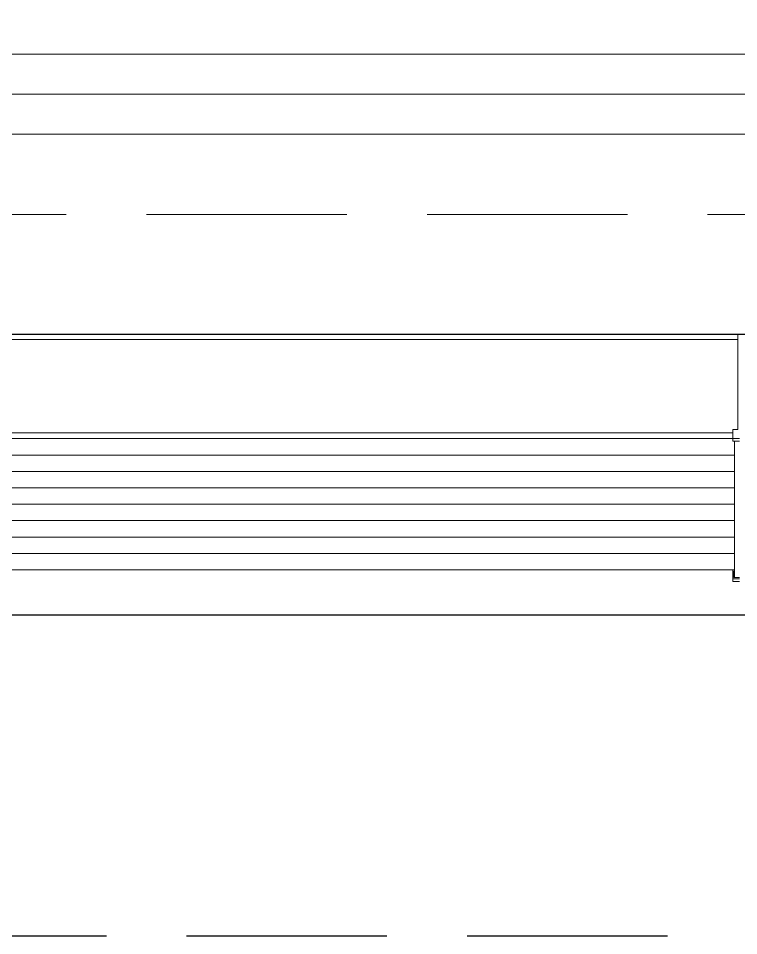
# Model space of a CAD drawing. Extents: x 3002737 to 4077523, y -995787 to -7267.
# Drawn here: x 3064578 to 3065476, y -900643 to -899499 of the extents above; entities that cross this region are included whole.
import ezdxf

# ---------------------------------------------------------------- set-up
doc = ezdxf.new("R2010")
doc.units = 0
doc.header["$LTSCALE"] = 1000
doc.header["$MEASUREMENT"] = 0
doc.linetypes.add('DASH', pattern=[0.35, 0.25, -0.1])
doc.layers.get('0').update_dxf_attribs({"linetype": 'CONTINUOUS'})
for name, color, linetype in [('!!电气', 1, 'CONTINUOUS'), ('卫生间', 6, 'CONTINUOUS'), ('看线', 185, 'CONTINUOUS')]:
    doc.layers.add(name, color=color, linetype=linetype)
for name, color, linetype, lineweight in [('平面-栏杆', 56, 'CONTINUOUS', 15), ('平面-看线', 252, 'CONTINUOUS', 15), ('平面-空调预留孔', 252, 'CONTINUOUS', 15)]:
    doc.layers.add(name, color=color, linetype=linetype, lineweight=lineweight)

# ---------------------------------------------------------------- blocks, each defined once
blk = doc.blocks.new('A$C148B7D8E')
at = {"layer": '卫生间', "color": 252, "linetype": 'DASH'}
blk.add_lwpolyline([(16100, 14000), (16100, 15400), (7700, 15400), (7700, 10800), (7300, 10800), (7300, 10000), (900, 10000), (900, 9000), (-900, 9000), (-900, -900), (1750, -900), (1750, -2100), (23450, -2100), (23450, -900), (25100, -900)], dxfattribs=at)
blk = doc.blocks.new('gdgdgdrgdfsfs')
at = {"layer": '平面-空调预留孔', "color": 252}
for p, q in [((703030, 763849.2), (703030, 763967.6)), ((703030, 763967.6), (703111.7, 763967.6)), ((703030, 763961.6), (701455, 763961.6)), ((703023.9, 763845.2), (701461.2, 763845.2)), ((703023.9, 763844.9), (701461.2, 763844.9)), ((703023.9, 763834.7), (703023.9, 763849.2)), ((703023.9, 763849.2), (703030, 763849.2)), ((703023.9, 763837.8), (701461.2, 763837.8)), ((703032.3, 763837.8), (703023.9, 763837.8)), ((703023.9, 763834.7), (703032.3, 763834.7)), ((703026.2, 763664.6), (703026.2, 763834.7)), ((703026.2, 763817.3), (701458.9, 763817.3)), ((703026.2, 763796.9), (701458.9, 763796.9)), ((703026.2, 763776.4), (701458.9, 763776.4)), ((703026.2, 763756), (701458.9, 763756)), ((703026.2, 763735.5), (701458.9, 763735.5)), ((703026.2, 763715), (701458.9, 763715)), ((703026.2, 763694.6), (701458.9, 763694.6)), ((703026.2, 763674.1), (701458.9, 763674.1)), ((703023.9, 763659.6), (703023.9, 763674.1)), ((703023.9, 763674.1), (703026.2, 763674.1)), ((703025.4, 763672.2), (703025.4, 763664.6)), ((703026.2, 763672.2), (703025.4, 763672.2)), ((703026.2, 763669.7), (703025.4, 763669.7)), ((703032.3, 763662.7), (703023.9, 763662.7)), ((703023.9, 763659.6), (703032.3, 763659.6)), ((703025.4, 763664.6), (703032.3, 763664.6))]:
    blk.add_line(p, q, dxfattribs=at)
blk = doc.blocks.new('A$C5F341E43')
at = {"layer": '平面-栏杆', "color": 252}
for points in [[(16650, 50), (21300, 50)], [(16650, 0), (21300, 0)]]:
    blk.add_lwpolyline(points, dxfattribs=at)
at = {"layer": '平面-看线', "color": 252}
blk.add_lwpolyline([(16650, 100), (21300, 100)], dxfattribs=at)
at = {"layer": '平面-看线', "color": 252, "linetype": 'DASH'}
blk.add_lwpolyline([(16650, -100), (21300, -100)], dxfattribs=at)
at = {"layer": '看线', "color": 252, "ltscale": 0.5}
for points in [[(18650, -250), (18650, -600), (16650, -600), (16650, -250)], [(21250, -250), (16650, -250)]]:
    blk.add_lwpolyline(points, dxfattribs=at)
at = {"color": 252}
blk.add_blockref('A$C148B7D8E', (-100, 1100), dxfattribs=at)
at = {"layer": '平面-空调预留孔', "color": 252}
blk.add_blockref('gdgdgdrgdfsfs', (-684592.5, -764217.6), dxfattribs=at)

msp = doc.modelspace()

# ---------------------------------------------------------------- block references
at = {"layer": '!!电气'}
msp.add_blockref('A$C5F341E43', (3047037.4, -899643.2), dxfattribs=at)

doc.saveas('drawing.dxf')
